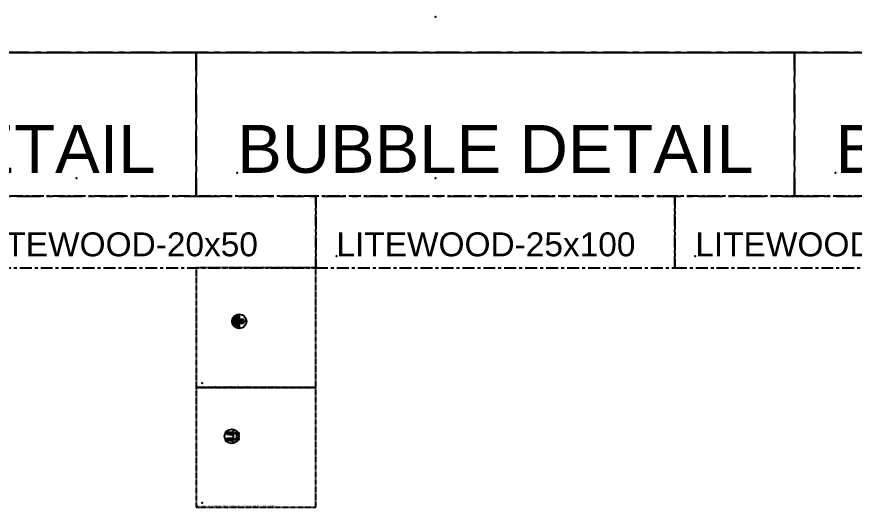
# Model space of a CAD drawing. Header units: millimetres. Extents: x -244126 to 368105, y -173968 to 259060.
# Drawn here: x 177384 to 184384, y -122644 to -118544 of the extents above; entities that cross this region are included whole.
import ezdxf
from ezdxf.enums import TextEntityAlignment as Align
from ezdxf.xclip import XClip

# ---------------------------------------------------------------- set-up
doc = ezdxf.new("R2010")
doc.units = ezdxf.units.MM
doc.header["$MEASUREMENT"] = 0
doc.header["$XCLIPFRAME"] = 0
for name, pattern in [('005_GG_TA_LINE', [13.75, 5, -1.25, 1.25, -1.25, 5]), ('HIDDEN', [9.525, 6.35, -3.175]), ('SLD-Solid', [0]), ('TA_HL_000.30000', [1.95, 1.065, -0.885])]:
    doc.linetypes.add(name, pattern=pattern)
for name, color, linetype in [('000 - H A T C H', 8, 'Continuous'), ('000 - H I D D E N', 7, 'Continuous'), ('000 - SYMBOL CON', 1, 'Continuous'), ('000 - WIPEOUT', 250, 'Continuous'), ('001 - ASCESSORIES', 1, 'Continuous'), ('A02_LITEWOOD', 7, 'Continuous'), ('A04_TUBE SERIES', 7, 'Continuous')]:
    doc.layers.add(name, color=color, linetype=linetype)
doc.styles.add('Cetury Gothic', font='GOTHIC.TTF')
doc.styles.get("Standard").update_dxf_attribs({"font": 'arial.ttf'})
doc.styles.add('TA', font='Cordia New.ttf', dxfattribs={"height": 4.5})

# ---------------------------------------------------------------- blocks, each defined once
blk = doc.blocks.new('*U4695')
at = {"color": 0, "linetype": '005_GG_TA_LINE'}
blk.add_lwpolyline([(0, 0), (150, 0), (150, 30), (0, 30)], close=True, dxfattribs=at)
for p in [(50, 37.5), (8.58, 4.88)]:
    blk.add_point(p, dxfattribs=at)
blk.add_attdef('NAMEBLK', (8.58, 4.88), '', height=10, dxfattribs=at)
blk = doc.blocks.new('*U4696')
at = {"color": 0, "linetype": '005_GG_TA_LINE'}
blk.add_lwpolyline([(0, 0), (125, 0), (125, 30), (0, 30)], close=True, dxfattribs=at)
for p in [(50, 37.5), (8.58, 4.88)]:
    blk.add_point(p, dxfattribs=at)
blk.add_attdef('NAMEBLK', (8.58, 4.88), '', height=10, dxfattribs=at)
blk = doc.blocks.new('*U4905')
at = {"layer": 'A02_LITEWOOD', "color": 0, "style": 'TA', "flags": 1}
for tag, p in [('SELLING_PRICE_VALUE', (200, -52.5)), ('UNIT_VALUE', (230, -52.5)), ('TYPE_OF_COLOR_VALUE', (255, -52.5)), ('SECTION_VALUE', (285, -52.5))]:
    blk.add_attdef(tag, text='', height=1.8, dxfattribs=at).set_placement(p, align=Align.MIDDLE_CENTER)
at = {"color": 0, "ltscale": 300}
blk.add_wipeout([(0, -25), (149.4, -25), (149.4, 25), (0, 25)], dxfattribs=at).dxf.layer = '000 - WIPEOUT'
blk.add_lwpolyline([(0, -25), (149.4, -25), (149.4, 25), (0, 25)], close=True, dxfattribs=at)
for p in [(25, 25), (0, -25)]:
    blk.add_point(p, dxfattribs=at)
at = {"layer": 'A02_LITEWOOD', "color": 0, "style": 'TA', "flags": 1}
for tag, p in [('ITEM_VALUE', (10, -52.5)), ('PRODUCT_NAME_VALUE', (60, -52.5)), ('ITEM_NUMBER_VALUE', (120, -52.5)), ('PRODUCT_CODE_VALUE', (160, -52.5))]:
    blk.add_attdef(tag, text='', height=1.8, dxfattribs=at).set_placement(p, align=Align.MIDDLE_CENTER)
blk = doc.blocks.new('000 - ASSCESSORIES_FAMELINE_AL.FLEX_BRACKET_FOR_20x50mm._SIDE_VIEW')
blk.add_wipeout([(0, -13.8), (25.2, -13.8), (25.2, 13.8), (0, 13.8)]).dxf.layer = '000 - WIPEOUT'
at = {"layer": '001 - ASCESSORIES', "linetype": 'HIDDEN', "ltscale": 0.25}
for p, q in [((4.4, -13.8), (4.4, 13.8)), ((5.4, -13.8), (5.4, 13.8))]:
    blk.add_line(p, q, dxfattribs=at)
blk.add_lwpolyline([(0, -13.8), (2, -13.8), (2, 13.8), (0, 13.8)], close=True, dxfattribs=at)
at = {"layer": '001 - ASCESSORIES', "color": 0}
blk.add_lwpolyline([(0, -13.8), (25.2, -13.8), (25.2, 13.8), (0, 13.8)], close=True, dxfattribs=at)
at = {"layer": 'Defpoints', "color": 250}
for p, q in [((28.1, 0), (-2.9, 0)), ((12.6, -19.5), (12.6, 19.5))]:
    blk.add_line(p, q, dxfattribs=at)
blk = doc.blocks.new('*U4794')
at = {"color": 3}
blk.add_blockref('000 - ASSCESSORIES_FAMELINE_AL.FLEX_BRACKET_FOR_20x50mm._SIDE_VIEW', (0, 0), dxfattribs=at)
at = {"layer": 'A04_TUBE SERIES', "color": 0, "style": 'TA', "flags": 1}
for tag, p in [('ITEM_NUMBER_VALUE', (120, -52.5)), ('PRODUCT_CODE_VALUE', (160, -52.5)), ('SELLING_PRICE_VALUE', (200, -52.5)), ('UNIT_VALUE', (230, -52.5)), ('TYPE_OF_COLOR_VALUE', (255, -52.5)), ('SECTION_VALUE', (285, -52.5))]:
    blk.add_attdef(tag, text='', height=1.8, dxfattribs=at).set_placement(p, align=Align.MIDDLE_CENTER)
for tag, p in [('ITEM_VALUE', (10, -52.5)), ('PRODUCT_NAME_VALUE', (60, -52.5))]:
    blk.add_attdef(tag, text='', height=1.8, dxfattribs=at).set_placement(p, align=Align.MIDDLE_CENTER)
blk = doc.blocks.new('000 - DYNAMIC_VIEW_ASSCESSORIES_AL.EXTR._U-PROFILE_26x30x26mm._VS-26_CUT_VIEW')
at = {"layer": '000 - H A T C H', "linetype": '005_GG_TA_LINE'}
h = blk.add_hatch(color=250, dxfattribs=at)
h.dxf.hatch_style = 1
h.paths.add_polyline_path([(-13.5, -15), (12.5, -15), (12.5, -13.8, 0.284155), (12.3, -13.5), (10.7, -12.7, 0.535185), (10, -13.1), (10, -13.8), (-11.5, -13.8, -0.414214), (-12.3, -13), (-12.3, -6.3, -0.267949), (-12.2, -6, 0.267949), (-12, -5.8), (-12, 5), (-12, 5.8, 0.267949), (-12.2, 6, -0.267949), (-12.3, 6.3), (-12.3, 13, -0.414214), (-11.5, 13.8), (10, 13.8), (10, 13.1, 0.580134), (10.8, 12.7), (12.3, 13.5, 0.284155), (12.5, 13.8), (12.5, 15), (-13.5, 15)])
at = {"layer": '000 - H I D D E N'}
h = blk.add_hatch(dxfattribs=at)
h.set_pattern_fill('ANSI32', color=8, scale=3)
h.paths.add_polyline_path([(-13.5, -15), (12.5, -15), (12.5, -13.8, 0.284155), (12.3, -13.5), (10.7, -12.7, 0.535185), (10, -13.1), (10, -13.8), (-11.5, -13.8, -0.414214), (-12.3, -13), (-12.3, -6.3, -0.267949), (-12.2, -6, 0.267949), (-12, -5.8), (-12, 5), (-12, 5.8, 0.267949), (-12.2, 6, -0.267949), (-12.3, 6.3), (-12.3, 13, -0.414214), (-11.5, 13.8), (10, 13.8), (10, 13.1, 0.535185), (10.7, 12.7), (12.3, 13.5, 0.284155), (12.5, 13.8), (12.5, 15), (-13.5, 15)])
at = {"color": 3}
blk.add_lwpolyline([(-13.5, -15), (12.5, -15), (12.5, -13.8, 0.284155), (12.3, -13.5), (10.7, -12.7, 0.535185), (10, -13.1), (10, -13.8), (-11.5, -13.8, -0.414214), (-12.3, -13), (-12.3, -6.3, -0.267949), (-12.2, -6, 0.267949), (-12, -5.8), (-12, 5), (-12, 5.8, 0.267949), (-12.2, 6, -0.267949), (-12.3, 6.3), (-12.3, 13, -0.414214), (-11.5, 13.8), (10, 13.8), (10, 13.1, 0.580134), (10.8, 12.7), (12.3, 13.5, 0.284155), (12.5, 13.8), (12.5, 15), (-13.5, 15), (-13.5, -15)], format="xyb", close=True, dxfattribs=at)
at = {"layer": '000 - H I D D E N', "color": 8, "linetype": 'HIDDEN'}
for p, q in [((-17.9, 0), (17.9, 0)), ((14.6, 16.2), (-14.6, -16.2)), ((-14.6, 16.2), (14.6, -16.2)), ((0, -17.9), (0, 17.9))]:
    blk.add_line(p, q, dxfattribs=at)
at = {"layer": '001 - ASCESSORIES', "color": 0, "linetype": '005_GG_TA_LINE'}
blk.add_lwpolyline([(-13.5, -15), (12.5, -15), (12.5, -13.8, 0.284155), (12.3, -13.5), (10.7, -12.7, 0.535185), (10, -13.1), (10, -13.8), (-11.5, -13.8, -0.414214), (-12.3, -13), (-12.3, -6.3, -0.267949), (-12.2, -6, 0.267949), (-12, -5.8), (-12, 5), (-12, 5.8, 0.267949), (-12.2, 6, -0.267949), (-12.3, 6.3), (-12.3, 13, -0.414214), (-11.5, 13.8), (10, 13.8), (10, 13.1, 0.535185), (10.7, 12.7), (12.3, 13.5, 0.284155), (12.5, 13.8), (12.5, 15), (-13.5, 15), (-13.5, -15)], format="xyb", close=True, dxfattribs=at)
at = {"layer": '001 - ASCESSORIES', "color": 0}
blk.add_lwpolyline([(-12, 5), (-12, -5.8, -0.267949), (-12.2, -6, 0.267949), (-12.3, -6.3), (-12.3, -13, 0.414214), (-11.5, -13.8), (10, -13.8), (10, -13.1, -0.535185), (10.7, -12.7), (12.3, -13.5, -0.284155), (12.5, -13.8), (12.5, -15), (-13.5, -15), (-13.5, 15), (12.5, 15), (12.5, 13.8, -0.284155), (12.3, 13.5), (10.7, 12.7, -0.535185), (10, 13.1), (10, 13.8), (-11.5, 13.8, 0.414214), (-12.3, 13), (-12.3, 6.3, 0.267949), (-12.2, 6, -0.267949), (-12, 5.8), (-12, 0.3)], format="xyb", dxfattribs=at)
blk = doc.blocks.new('*U4909')
at = {"layer": '001 - ASCESSORIES', "color": 0}
blk.add_blockref('000 - DYNAMIC_VIEW_ASSCESSORIES_AL.EXTR._U-PROFILE_26x30x26mm._VS-26_CUT_VIEW', (0, 0), dxfattribs=at)
blk = doc.blocks.new('000 - DYNAMIC_VIEW_ASSCESSORIES_RIVET_4-4_TOP_VIEW')
at = {"layer": '001 - ASCESSORIES', "color": 0}
for radius in [3, 1.5]:
    blk.add_circle((0, 0), radius, dxfattribs=at)
blk = doc.blocks.new('*U4803')
at = {"layer": '001 - ASCESSORIES', "color": 0}
blk.add_blockref('000 - DYNAMIC_VIEW_ASSCESSORIES_RIVET_4-4_TOP_VIEW', (0, 0), dxfattribs=at)
blk = doc.blocks.new('000 - DYNAMIC_VIEW_ASSCESSORIES_PHILLIPS_HEAD_SELF_DRILLING_SCREW_No.8x25mm._SIDE_VIEW')
at = {"layer": '000 - H A T C H', "linetype": 'ByBlock'}
h = blk.add_hatch(color=250, dxfattribs=at)
h.dxf.hatch_style = 1
edge = h.paths.add_edge_path()
edge.add_arc((3, 1.6), 1.05, 384.13412, 422.45872)
edge.add_arc((2.8, 2.5), 0.657, 308.65964, 358.8819, ccw=False)
edge.add_line((3.2, 2), (2, 2))
edge.add_arc((1, 1.6), 1.05, 384.13412, 422.45872)
edge.add_arc((0.8, 2.5), 0.657, 315.60915, 358.8819, ccw=False)
edge.add_line((1.3, 2.1), (0, 2.5))
edge.add_line((0, 2.5), (0, 4.5))
edge.add_line((0, 4.5), (-0.5, 4.5))
edge.add_arc((7.3, 0), 9.04, 150.13717, 176.01193)
edge.add_line((-1.7, 0.6), (-1, 0.6))
edge.add_line((-1, 0.6), (-1, -0.6))
edge.add_line((-1, -0.6), (-1.7, -0.6))
edge.add_arc((7.3, 0), 9.04, 183.57959, 209.86283)
edge.add_line((-0.5, -4.5), (0, -4.5))
edge.add_line((0, -4.5), (0, -2.5))
edge.add_line((0, -2.5), (1.8, -2))
edge.add_line((1.8, -2), (2.1, -2))
edge.add_arc((1.7, -2.9), 0.966, 382.47759, 424.11526, ccw=False)
edge.add_arc((2, -1.9), 0.847, 314.55603, 352.98551)
edge.add_line((2.9, -2), (4.1, -2))
edge.add_arc((3.7, -2.9), 0.966, 382.47759, 424.11526, ccw=False)
edge.add_arc((4, -1.9), 0.847, 314.55603, 352.98551)
edge.add_line((4.9, -2), (6.1, -2))
edge.add_arc((5.7, -2.9), 0.966, 382.47759, 424.11526, ccw=False)
edge.add_arc((6, -1.9), 0.847, 314.55603, 352.98551)
edge.add_line((6.9, -2), (8.1, -2))
edge.add_arc((7.7, -2.9), 0.966, 382.47759, 424.11526, ccw=False)
edge.add_arc((8, -1.9), 0.847, 314.55603, 352.98551)
edge.add_line((8.9, -2), (10.1, -2))
edge.add_arc((9.7, -2.9), 0.966, 382.47759, 424.11526, ccw=False)
edge.add_arc((10, -1.9), 0.847, 314.55603, 352.98551)
edge.add_line((10.9, -2), (12.1, -2))
edge.add_arc((11.7, -2.9), 0.966, 382.47759, 424.11526, ccw=False)
edge.add_arc((12, -1.9), 0.847, 314.55603, 352.98551)
edge.add_line((12.9, -2), (14.1, -2))
edge.add_arc((13.7, -2.9), 0.966, 382.47759, 424.11526, ccw=False)
edge.add_arc((14, -1.9), 0.847, 314.55603, 352.98551)
edge.add_line((14.9, -2), (16.1, -2))
edge.add_arc((15.7, -2.9), 0.966, 382.47759, 424.11526, ccw=False)
edge.add_arc((16, -1.9), 0.847, 314.55603, 352.98551)
edge.add_line((16.9, -2), (17.6, -2))
edge.add_line((17.6, -2), (18.1, -1.8))
edge.add_arc((17.7, -2.7), 0.966, 382.47759, 424.11526, ccw=False)
edge.add_arc((18, -1.7), 0.847, 314.55603, 352.98551)
edge.add_line((18.8, -1.8), (18.7, -1.6))
edge.add_line((18.7, -1.6), (19.9, -1.1))
edge.add_arc((19.5, -2), 0.966, 382.47759, 424.11526, ccw=False)
edge.add_arc((19.8, -1), 0.847, 314.55603, 352.98551)
edge.add_line((20.7, -1.1), (20.6, -0.9))
edge.add_line((20.6, -0.9), (23, 0))
edge.add_line((23, 0), (20.2, 1.1))
edge.add_line((20.2, 1.1), (20.1, 1.3))
edge.add_arc((19.2, 0.9), 1.05, 384.13412, 422.45872)
edge.add_arc((19, 1.9), 0.657, 308.65964, 358.8819, ccw=False)
edge.add_line((19.4, 1.3), (18, 1.9))
edge.add_line((18, 1.9), (18, 2))
edge.add_arc((17, 1.6), 1.05, 384.13412, 422.45872)
edge.add_arc((16.8, 2.5), 0.657, 308.65964, 358.8819, ccw=False)
edge.add_line((17.2, 2), (16, 2))
edge.add_arc((15, 1.6), 1.05, 384.13412, 422.45872)
edge.add_arc((14.8, 2.5), 0.657, 308.65964, 358.8819, ccw=False)
edge.add_line((15.2, 2), (14, 2))
edge.add_arc((13, 1.6), 1.05, 384.13412, 422.45872)
edge.add_arc((12.8, 2.5), 0.657, 308.65964, 358.8819, ccw=False)
edge.add_line((13.2, 2), (12, 2))
edge.add_arc((11, 1.6), 1.05, 384.13412, 422.45872)
edge.add_arc((10.8, 2.5), 0.657, 308.65964, 358.8819, ccw=False)
edge.add_line((11.2, 2), (10, 2))
edge.add_arc((9, 1.6), 1.05, 384.13412, 422.45872)
edge.add_arc((8.8, 2.5), 0.657, 308.65964, 358.8819, ccw=False)
edge.add_line((9.2, 2), (8, 2))
edge.add_arc((7, 1.6), 1.05, 384.13412, 422.45872)
edge.add_arc((6.8, 2.5), 0.657, 308.65964, 358.8819, ccw=False)
edge.add_line((7.2, 2), (6, 2))
edge.add_arc((5, 1.6), 1.05, 384.13412, 422.45872)
edge.add_arc((4.8, 2.5), 0.657, 308.65964, 358.8819, ccw=False)
edge.add_line((5.2, 2), (4, 2))
at = {"layer": '001 - ASCESSORIES', "color": 0, "linetype": 'ByBlock'}
for p, q in [((-1, 0.6), (-1.7, 0.6)), ((-1, -0.6), (-1, 0.6)), ((0, 4.5), (-0.5, 4.5)), ((-0.5, 4.5), (-0.5, -4.5)), ((0, 4.5), (0, -4.5)), ((1.3, 2.1), (0, 2.5)), ((2.6, -2.5), (1.5, 2.5)), ((3.2, 2), (2, 2)), ((4.6, -2.5), (3.5, 2.5)), ((5.2, 2), (4, 2)), ((6.6, -2.5), (5.5, 2.5)), ((7.2, 2), (6, 2)), ((8.6, -2.5), (7.5, 2.5)), ((9.2, 2), (8, 2)), ((10.6, -2.5), (9.5, 2.5)), ((11.2, 2), (10, 2)), ((12.6, -2.5), (11.5, 2.5)), ((13.2, 2), (12, 2)), ((14.6, -2.5), (13.5, 2.5)), ((15.2, 2), (14, 2)), ((16.6, -2.5), (15.5, 2.5)), ((17.2, 2), (16, 2)), ((18.5, -2.3), (17.5, 2.5)), ((18, 1.9), (19.4, 1.3)), ((20.4, -1.6), (19.6, 1.8)), ((20.2, 1.1), (23, 0)), ((-1.7, -0.6), (-1, -0.6)), ((0, 0), (-0.5, 0)), ((0, -4.5), (-0.5, -4.5)), ((0, -2.5), (1.8, -2)), ((2.1, -2), (1.8, -2)), ((4.1, -2), (2.9, -2)), ((6.1, -2), (4.9, -2)), ((8.1, -2), (6.9, -2)), ((10.1, -2), (8.9, -2)), ((12.1, -2), (10.9, -2)), ((14.1, -2), (12.9, -2)), ((16.1, -2), (14.9, -2)), ((17.6, -2), (16.9, -2)), ((17.6, -2), (18.1, -1.8)), ((18.7, -1.6), (19.9, -1.1)), ((20.6, -0.9), (23, 0))]:
    blk.add_line(p, q, dxfattribs=at)
at = {"layer": '001 - ASCESSORIES', "color": 250, "linetype": 'ByBlock'}
blk.add_line((54.2, 0), (-3.8, 0), dxfattribs=at)
at = {"layer": '001 - ASCESSORIES', "color": 0, "linetype": 'ByBlock'}
for points in [[(2.1, -2), (1.2, 2, 0.222712), (1.5, 2.5, -0.168799), (2, 2), (2.9, -2, -0.16927), (2.6, -2.5, 0.183704)], [(4.1, -2), (3.2, 2, 0.222712), (3.5, 2.5, -0.168799), (4, 2), (4.9, -2, -0.16927), (4.6, -2.5, 0.183704)], [(6.1, -2), (5.2, 2, 0.222712), (5.5, 2.5, -0.168799), (6, 2), (6.9, -2, -0.16927), (6.6, -2.5, 0.183704)], [(8.1, -2), (7.2, 2, 0.222712), (7.5, 2.5, -0.168799), (8, 2), (8.9, -2, -0.16927), (8.6, -2.5, 0.183704)], [(10.1, -2), (9.2, 2, 0.222712), (9.5, 2.5, -0.168799), (10, 2), (10.9, -2, -0.16927), (10.6, -2.5, 0.183704)], [(12.1, -2), (11.2, 2, 0.222712), (11.5, 2.5, -0.168799), (12, 2), (12.9, -2, -0.16927), (12.6, -2.5, 0.183704)], [(14.1, -2), (13.2, 2, 0.222712), (13.5, 2.5, -0.168799), (14, 2), (14.9, -2, -0.16927), (14.6, -2.5, 0.183704)], [(16.1, -2), (15.2, 2, 0.222712), (15.5, 2.5, -0.168799), (16, 2), (16.9, -2, -0.16927), (16.6, -2.5, 0.183704)], [(18.1, -1.8), (17.2, 2, 0.222712), (17.5, 2.5, -0.168799), (18, 2), (18.8, -1.8, -0.16927), (18.5, -2.3, 0.183704)], [(19.9, -1.1), (19.4, 1.3, 0.222712), (19.6, 1.8, -0.168799), (20.1, 1.3), (20.7, -1.1, -0.16927), (20.4, -1.6, 0.183704)]]:
    blk.add_lwpolyline(points, format="xyb", close=True, dxfattribs=at)
for start, end in [(150.13717, 176.01193), (183.57959, 209.86283)]:
    blk.add_arc((7.3, 0), 9.04, start, end, dxfattribs=at)
at = {"layer": '001 - ASCESSORIES', "color": 0, "linetype": 'ByBlock', "insert": (13, -0.4), "char_height": 1, "width": 59.684, "attachment_point": 2, "rotation": 90, "style": 'Cetury Gothic'}
blk.add_mtext('\\A1;{\\H1.68x;\\C150;1\\H0.59542x; }', dxfattribs=at)
blk = doc.blocks.new('*U4799')
at = {"layer": '001 - ASCESSORIES', "color": 0, "linetype": 'ByBlock'}
blk.add_blockref('000 - DYNAMIC_VIEW_ASSCESSORIES_PHILLIPS_HEAD_SELF_DRILLING_SCREW_No.8x25mm._SIDE_VIEW', (0, 0), dxfattribs=at)
blk = doc.blocks.new('000 - FAMELINE_BUBBLE_TYP.DETAIL_AL.LITEWOOD_12x50mm.+FLEX_BK_CUT_VIEW_TYPE_1')
at = {"layer": 'A02_LITEWOOD', "color": 2, "ltscale": 300}
ref = blk.add_blockref('*U4905', (-18.2, -75.3), dxfattribs=dict(at, rotation=90))
XClip(ref).set_block_clipping_path([(135.0156658217, -14.9589089058), (132.4077430773, -2.6895970394), (127.3058763267, 8.7693832981), (119.9330416283, 18.9172196797), (110.6114672372, 27.3104029606), (99.7485506842, 33.5821107567), (87.8190535487, 37.4582393422), (75.3443520996, 38.7693832981), (62.8696506506, 37.4582393422), (50.9401535151, 33.5821107567), (40.0772369621, 27.3104029606), (30.755662571, 18.9172196797), (23.3828278726, 8.7693832981), (18.2809611219, -2.6895970394), (15.6730383775, -14.9589089058), (15.6730383775, -27.5023244979), (18.2809611219, -39.7716363644), (23.3828278726, -51.2306167019), (30.755662571, -61.3784530834), (40.0772369621, -69.7716363644), (50.9401535151, -76.0433441604), (62.8696506506, -79.9194727459), (75.3443520996, -81.2306167019), (87.8190535487, -79.9194727459), (99.7485506842, -76.0433441604), (110.6114672372, -69.7716363644), (119.9330416283, -61.3784530834), (127.3058763267, -51.2306167019), (132.4077430773, -39.7716363644), (135.0156658217, -27.5023244979)])
at = {"layer": '000 - H A T C H', "ltscale": 300}
h = blk.add_hatch(dxfattribs=at)
h.set_pattern_fill('DOTS', color=8, scale=25)
h.set_pattern_definition([(0, (-163169.3288, -254016.691), (0.78125, 1.5625), [0, -1.5625])])
h.paths.add_polyline_path([(-43.2, -38.2, 0.240086), (6.8, -59.9), (6.8, 59.9, 0.240086), (-43.2, 38.2)])
at = {"layer": '000 - SYMBOL CON', "color": 2, "linetype": 'ByBlock'}
blk.add_circle((3.1, 0), 60, dxfattribs=at)
at = {"layer": '001 - ASCESSORIES', "ltscale": 300, "rotation": 180}
blk.add_blockref('*U4794', (12.6, 0), dxfattribs=at)
at = {"color": 0}
blk.add_point((9, -4.2), dxfattribs=at)
at = {"layer": 'A04_TUBE SERIES', "color": 3, "ltscale": 300}
blk.add_blockref('*U4803', (0, 0), dxfattribs=at)
at = {"layer": 'A04_TUBE SERIES', "color": 8, "linetype": 'TA_HL_000.30000', "ltscale": 300}
blk.add_blockref('*U4799', (10.6, 0), dxfattribs=at)
at = {"layer": 'A04_TUBE SERIES', "color": 4, "ltscale": 300}
blk.add_blockref('*U4909', (26.1, 0), dxfattribs=at)
blk = doc.blocks.new('*U1760')
at = {"color": 0, "linetype": '005_GG_TA_LINE'}
blk.add_lwpolyline([(0, 0), (1000, 0), (1000, 1000), (0, 1000)], close=True, dxfattribs=at)
for p in [(8.6, 4.9), (50, 37.5)]:
    blk.add_point(p, dxfattribs=at)
blk.add_attdef('NAMEBLK', (8.6, 4.9), '', height=10, dxfattribs=at)
blk = doc.blocks.new('*U4910')
at = {"color": 3}
blk.add_wipeout([(0, 13.5), (150, 13.5), (150, -13.5), (0, -13.5)], dxfattribs=at).dxf.layer = '000 - WIPEOUT'
at = {"layer": '001 - ASCESSORIES', "color": 0}
for points in [[(0, 13.5), (150, 13.5), (150, -12.5), (0, -12.5)], [(0, -13.5), (150, -13.5), (150, -12.5), (0, -12.5)]]:
    blk.add_lwpolyline(points, close=True, dxfattribs=at)
blk = doc.blocks.new('*U4939')
at = {"layer": '000 - H A T C H'}
h = blk.add_hatch(dxfattribs=at)
h.set_pattern_fill('ANSI32', color=8, scale=5)
edge = h.paths.add_edge_path()
edge.add_line((0, -4.4), (0.2, -4.6))
edge.add_line((0.2, -4.6), (0, -4.8))
edge.add_line((0, -4.8), (0.2, -5))
edge.add_line((0.2, -5), (0, -5.2))
edge.add_line((0, -5.2), (0.2, -5.4))
edge.add_line((0.2, -5.4), (0, -5.6))
edge.add_line((0, -5.6), (0.2, -5.8))
edge.add_line((0.2, -5.8), (0, -6))
edge.add_line((0, -6), (0.2, -6.2))
edge.add_line((0.2, -6.2), (0, -6.4))
edge.add_line((0, -6.4), (0.2, -6.6))
edge.add_line((0.2, -6.6), (0, -6.8))
edge.add_line((0, -6.8), (0.2, -7))
edge.add_line((0.2, -7), (0, -7.2))
edge.add_line((0, -7.2), (0.2, -7.4))
edge.add_line((0.2, -7.4), (0, -7.6))
edge.add_line((0, -7.6), (0.2, -7.8))
edge.add_line((0.2, -7.8), (0, -8))
edge.add_line((0, -8), (0.2, -8.2))
edge.add_line((0.2, -8.2), (0, -8.4))
edge.add_line((0, -8.4), (0.2, -8.6))
edge.add_line((0.2, -8.6), (0, -8.8))
edge.add_line((0, -8.8), (0.2, -9))
edge.add_line((0.2, -9), (0, -9.2))
edge.add_line((0, -9.2), (0.2, -9.4))
edge.add_line((0.2, -9.4), (0, -9.6))
edge.add_line((0, -9.6), (0.2, -9.8))
edge.add_line((0.2, -9.8), (0.2, -11.5))
edge.add_arc((0.5, -11.5), 0.3, 180.00001, 271.60941)
edge.add_line((0.5, -11.8), (24.9, -11))
edge.add_arc((24.9, -10.7), 0.3, 271.60986, 360)
edge.add_line((25.2, -10.7), (25.2, -10.3))
edge.add_arc((24.9, -10.3), 0.3, 360, 449.90391)
edge.add_line((24.9, -10), (20.9, -10))
edge.add_arc((20.9, -9.7), 0.3, 246.56004, 270, ccw=False)
edge.add_line((20.8, -10), (16.8, -8.4))
edge.add_arc((16.7, -8.7), 0.3, 66.64129, 179.8948)
edge.add_line((16.4, -8.7), (16.4, -9.7))
edge.add_arc((16.1, -9.7), 0.3, 270, 359.99997, ccw=False)
edge.add_line((16.1, -10), (5.7, -10))
edge.add_arc((5.7, -9.7), 0.3, 179.94514, 270, ccw=False)
edge.add_line((5.4, -9.7), (5.4, -9.2))
edge.add_arc((5.1, -9.2), 0.3, 0.00002, 89.90324)
edge.add_line((5.1, -8.9), (4.7, -8.9))
edge.add_arc((4.7, -9.2), 0.3, 90, 180)
edge.add_line((4.4, -9.2), (4.4, -9.7))
edge.add_arc((4.1, -9.7), 0.3, 270, 359.97599, ccw=False)
edge.add_line((4.1, -10), (2.3, -10))
edge.add_arc((2.3, -9.7), 0.3, 180, 270, ccw=False)
edge.add_line((2, -9.7), (2, -0.3))
edge.add_line((2, -0.3), (1.7, 0))
edge.add_line((1.7, 0), (2, 0.3))
edge.add_line((2, 0.3), (2, 9.7))
edge.add_arc((2.3, 9.7), 0.3, 89.88006, 180, ccw=False)
edge.add_line((2.3, 10), (4.1, 10))
edge.add_arc((4.1, 9.7), 0.3, -0.024, 89.88006, ccw=False)
edge.add_line((4.4, 9.7), (4.4, 9.2))
edge.add_arc((4.7, 9.2), 0.3, 180, 270)
edge.add_line((4.7, 8.9), (5.1, 8.9))
edge.add_arc((5.1, 9.2), 0.3, 270, 359.99998)
edge.add_line((5.4, 9.2), (5.4, 9.7))
edge.add_arc((5.7, 9.7), 0.3, 89.88006, 179.94513, ccw=False)
edge.add_line((5.7, 10), (12.2, 10))
edge.add_line((12.2, 10), (12.4, 9.8))
edge.add_line((12.4, 9.8), (12.6, 10))
edge.add_line((12.6, 10), (12.8, 9.8))
edge.add_line((12.8, 9.8), (13, 10))
edge.add_line((13, 10), (13.2, 9.8))
edge.add_line((13.2, 9.8), (13.4, 10))
edge.add_line((13.4, 10), (13.6, 9.8))
edge.add_line((13.6, 9.8), (13.8, 10))
edge.add_line((13.8, 10), (14, 9.8))
edge.add_line((14, 9.8), (14.2, 10))
edge.add_line((14.2, 10), (14.4, 9.8))
edge.add_line((14.4, 9.8), (14.6, 10))
edge.add_line((14.6, 10), (14.8, 9.8))
edge.add_line((14.8, 9.8), (15, 10))
edge.add_line((15, 10), (15.2, 9.8))
edge.add_line((15.2, 9.8), (15.4, 10))
edge.add_line((15.4, 10), (15.6, 9.8))
edge.add_line((15.6, 9.8), (15.8, 10))
edge.add_line((15.8, 10), (16, 9.8))
edge.add_line((16, 9.8), (16.2, 10))
edge.add_line((16.2, 10), (16.4, 9.8))
edge.add_line((16.4, 9.8), (16.6, 10))
edge.add_line((16.6, 10), (16.8, 9.8))
edge.add_line((16.8, 9.8), (17, 10))
edge.add_line((17, 10), (17.2, 9.8))
edge.add_line((17.2, 9.8), (17.4, 10))
edge.add_line((17.4, 10), (17.6, 9.8))
edge.add_line((17.6, 9.8), (17.8, 10))
edge.add_line((17.8, 10), (18, 9.8))
edge.add_line((18, 9.8), (18.2, 10))
edge.add_line((18.2, 10), (18.4, 9.8))
edge.add_line((18.4, 9.8), (18.6, 10))
edge.add_line((18.6, 10), (18.8, 9.8))
edge.add_line((18.8, 9.8), (19, 10))
edge.add_line((19, 10), (19.2, 9.8))
edge.add_line((19.2, 9.8), (19.4, 10))
edge.add_line((19.4, 10), (19.6, 9.8))
edge.add_line((19.6, 9.8), (19.8, 10))
edge.add_line((19.8, 10), (20, 9.8))
edge.add_line((20, 9.8), (20.2, 10))
edge.add_line((20.2, 10), (20.4, 9.8))
edge.add_line((20.4, 9.8), (20.6, 10))
edge.add_line((20.6, 10), (20.8, 9.8))
edge.add_line((20.8, 9.8), (21, 10))
edge.add_line((21, 10), (21.2, 9.8))
edge.add_line((21.2, 9.8), (21.4, 10))
edge.add_line((21.4, 10), (21.6, 9.8))
edge.add_line((21.6, 9.8), (21.8, 10))
edge.add_line((21.8, 10), (22, 9.8))
edge.add_line((22, 9.8), (22.2, 10))
edge.add_line((22.2, 10), (22.4, 9.8))
edge.add_line((22.4, 9.8), (22.6, 10))
edge.add_line((22.6, 10), (22.8, 9.8))
edge.add_line((22.8, 9.8), (23, 10))
edge.add_line((23, 10), (23.2, 9.8))
edge.add_line((23.2, 9.8), (23.4, 10))
edge.add_line((23.4, 10), (23.6, 9.8))
edge.add_line((23.6, 9.8), (23.8, 10))
edge.add_line((23.8, 10), (24, 9.8))
edge.add_line((24, 9.8), (24.2, 10))
edge.add_line((24.2, 10), (24.9, 10))
edge.add_arc((24.9, 10.3), 0.3, 270.00005, 360)
edge.add_line((25.2, 10.3), (25.2, 10.7))
edge.add_arc((24.9, 10.7), 0.3, 360, 448.29382)
edge.add_line((24.9, 11), (0.5, 11.8))
edge.add_arc((0.5, 11.5), 0.3, 88.18158, 179.99999)
edge.add_line((0.2, 11.5), (0.2, 9.8))
edge.add_line((0.2, 9.8), (0, 9.6))
edge.add_line((0, 9.6), (0.2, 9.4))
edge.add_line((0.2, 9.4), (0, 9.2))
edge.add_line((0, 9.2), (0.2, 9))
edge.add_line((0.2, 9), (0, 8.8))
edge.add_line((0, 8.8), (0.2, 8.6))
edge.add_line((0.2, 8.6), (0, 8.4))
edge.add_line((0, 8.4), (0.2, 8.2))
edge.add_line((0.2, 8.2), (0, 8))
edge.add_line((0, 8), (0.2, 7.8))
edge.add_line((0.2, 7.8), (0, 7.6))
edge.add_line((0, 7.6), (0.2, 7.4))
edge.add_line((0.2, 7.4), (0, 7.2))
edge.add_line((0, 7.2), (0.2, 7))
edge.add_line((0.2, 7), (0, 6.8))
edge.add_line((0, 6.8), (0.2, 6.6))
edge.add_line((0.2, 6.6), (0, 6.4))
edge.add_line((0, 6.4), (0.2, 6.2))
edge.add_line((0.2, 6.2), (0, 6))
edge.add_line((0, 6), (0.2, 5.8))
edge.add_line((0.2, 5.8), (0, 5.6))
edge.add_line((0, 5.6), (0.2, 5.4))
edge.add_line((0.2, 5.4), (0, 5.2))
edge.add_line((0, 5.2), (0.2, 5))
edge.add_line((0.2, 5), (0, 4.8))
edge.add_line((0, 4.8), (0.2, 4.6))
edge.add_line((0.2, 4.6), (0, 4.4))
edge.add_line((0, 4.4), (0.2, 4.2))
edge.add_line((0.2, 4.2), (0, 4))
edge.add_line((0, 4), (0.2, 3.8))
edge.add_line((0.2, 3.8), (0, 3.6))
edge.add_line((0, 3.6), (0.2, 3.4))
edge.add_line((0.2, 3.4), (0, 3.2))
edge.add_line((0, 3.2), (0.2, 3))
edge.add_line((0.2, 3), (0, 2.8))
edge.add_line((0, 2.8), (0.2, 2.6))
edge.add_line((0.2, 2.6), (0, 2.4))
edge.add_line((0, 2.4), (0.2, 2.2))
edge.add_line((0.2, 2.2), (0, 2))
edge.add_line((0, 2), (0.2, 1.8))
edge.add_line((0.2, 1.8), (0, 1.6))
edge.add_line((0, 1.6), (0.2, 1.4))
edge.add_line((0.2, 1.4), (0, 1.2))
edge.add_line((0, 1.2), (0.2, 1))
edge.add_line((0.2, 1), (0, 0.8))
edge.add_line((0, 0.8), (0.2, 0.6))
edge.add_line((0.2, 0.6), (0, 0.4))
edge.add_line((0, 0.4), (0.2, 0.2))
edge.add_line((0.2, 0.2), (0, 0))
edge.add_line((0, 0), (0.2, -0.2))
edge.add_line((0.2, -0.2), (0, -0.4))
edge.add_line((0, -0.4), (0.2, -0.6))
edge.add_line((0.2, -0.6), (0, -0.8))
edge.add_line((0, -0.8), (0.2, -1))
edge.add_line((0.2, -1), (0, -1.2))
edge.add_line((0, -1.2), (0.2, -1.4))
edge.add_line((0.2, -1.4), (0, -1.6))
edge.add_line((0, -1.6), (0.2, -1.8))
edge.add_line((0.2, -1.8), (0, -2))
edge.add_line((0, -2), (0.2, -2.2))
edge.add_line((0.2, -2.2), (0, -2.4))
edge.add_line((0, -2.4), (0.2, -2.6))
edge.add_line((0.2, -2.6), (0, -2.8))
edge.add_line((0, -2.8), (0.2, -3))
edge.add_line((0.2, -3), (0, -3.2))
edge.add_line((0, -3.2), (0.2, -3.4))
edge.add_line((0.2, -3.4), (0, -3.6))
edge.add_line((0, -3.6), (0.2, -3.8))
edge.add_line((0.2, -3.8), (0, -4))
edge.add_line((0, -4), (0.2, -4.2))
edge.add_line((0.2, -4.2), (0, -4.4))
at = {"color": 3}
blk.add_point((5.2, 0), dxfattribs=at)
at = {"layer": 'Defpoints', "color": 250}
for p, q in [((15, 8.6), (15, 15.1)), ((15, -8.6), (15, -15.1))]:
    blk.add_line(p, q, dxfattribs=at)
blk = doc.blocks.new('*U4792')
at = {"color": 3}
blk.add_blockref('*U4939', (0, 0), dxfattribs=at)
at = {"layer": 'A04_TUBE SERIES', "color": 0, "style": 'TA', "flags": 1}
for tag, p in [('ITEM_VALUE', (10, -52.5)), ('PRODUCT_NAME_VALUE', (60, -52.5)), ('ITEM_NUMBER_VALUE', (120, -52.5)), ('PRODUCT_CODE_VALUE', (160, -52.5)), ('SELLING_PRICE_VALUE', (200, -52.5)), ('UNIT_VALUE', (230, -52.5)), ('TYPE_OF_COLOR_VALUE', (255, -52.5)), ('SECTION_VALUE', (285, -52.5))]:
    blk.add_attdef(tag, text='', height=1.8, dxfattribs=at).set_placement(p, align=Align.MIDDLE_CENTER)
blk = doc.blocks.new('*U3119')
at = {"color": 250}
blk.add_wipeout([(-25, -10), (25, -10), (25, 10), (-25, 10)], dxfattribs=at).dxf.layer = '000 - WIPEOUT'
blk.add_point((0, 0))
at = {"layer": 'A02_LITEWOOD', "color": 0, "linetype": 'SLD-Solid', "lineweight": 15}
blk.add_lwpolyline([(-23.4, -1.8), (-22.7, -1.8), (-22.7, 1.3, 0.414214), (-23.6, 2.2), (-24.1, 2.2, 0.414214), (-25, 1.3), (-25, -8.9, 0.414214), (-23.9, -10), (-16.2, -10, 0.414214), (-15, -8.9), (-15, -8, -0.616061), (-13.5, -7.3), (-9.4, -9.8, 0.164473), (-8.9, -10), (23.8, -10, 0.414214), (25, -8.9), (25, 8.8, 0.414214), (23.8, 10), (-23.9, 10, 0.414214), (-25, 8.8), (-25, 3.2, 0.414214), (-24.1, 2.3), (-23.5, 2.3, -0.414214), (-22.6, 1.4), (-22.6, -1.8, -0.414214), (-23, -2.2), (-23, -2.2, -0.414214), (-23.5, -1.8), (-23.5, 1.4), (-24.2, 1.4), (-24.2, -1.8, 1.000966), (-21.9, -1.8), (-21.9, 1.4, 0.414214), (-23.5, 3), (-24.1, 3, -0.414214), (-24.3, 3.2), (-24.3, 8.8, -0.414214), (-23.9, 9.3), (23.8, 9.3, -0.414214), (24.3, 8.8), (24.3, -8.9, -0.414214), (23.8, -9.3), (-8.9, -9.3, -0.164473), (-9, -9.3), (-13.1, -6.7, 0.617259), (-15.7, -8), (-15.7, -8.9, -0.414214), (-16.2, -9.3), (-23.9, -9.3, -0.414214), (-24.3, -8.9), (-24.3, 1.3, -0.414214), (-24.1, 1.5), (-23.6, 1.5, -0.414214), (-23.4, 1.3)], format="xyb", close=True, dxfattribs=at)
blk = doc.blocks.new('000 - FAMELINE_AL.LITEWOOD_20x50mm._CUT_VIEW')
at = {"layer": 'A02_LITEWOOD', "color": 0}
blk.add_blockref('*U3119', (0, 0), dxfattribs=at)
at = {"layer": '000 - H A T C H'}
h = blk.add_hatch(dxfattribs=at)
h.set_pattern_fill('ANSI32', color=8, scale=5)
edge = h.paths.add_edge_path()
edge.add_line((-23.4, -1.8), (-22.7, -1.8))
edge.add_line((-22.7, -1.8), (-22.7, 1.3))
edge.add_arc((-23.6, 1.3), 0.9, 360, 450)
edge.add_line((-23.6, 2.2), (-24.1, 2.2))
edge.add_arc((-24.1, 1.3), 0.9, 90, 180)
edge.add_line((-25, 1.3), (-25, -8.9))
edge.add_arc((-23.8, -8.8), 1.15, 180, 270)
edge.add_line((-23.9, -10), (-16.2, -10))
edge.add_arc((-16.2, -8.9), 1.15, 270, 360)
edge.add_line((-15, -8.9), (-15, -8))
edge.add_arc((-14.1, -8), 0.938, 53.0492, 179.59161, ccw=False)
edge.add_line((-13.5, -7.3), (-9.4, -9.8))
edge.add_arc((-8.9, -9.1), 0.9, 232.63998, 270)
edge.add_line((-8.9, -10), (23.8, -10))
edge.add_arc((23.8, -8.8), 1.15, 270, 360)
edge.add_line((25, -8.9), (25, 8.8))
edge.add_arc((23.9, 8.8), 1.15, 360, 450)
edge.add_line((23.9, 10), (-23.8, 10))
edge.add_arc((-23.8, 8.8), 1.15, 90, 180)
edge.add_line((-25, 8.9), (-25, 3.2))
edge.add_arc((-24.1, 3.2), 0.9, 180, 270)
edge.add_line((-24.1, 2.3), (-23.5, 2.3))
edge.add_arc((-23.5, 1.4), 0.9, 0, 90, ccw=False)
edge.add_line((-22.6, 1.4), (-22.6, -1.8))
edge.add_arc((-23, -1.8), 0.45, 270, 360, ccw=False)
edge.add_line((-23, -2.2), (-23, -2.2))
edge.add_arc((-23, -1.8), 0.45, 180, 270, ccw=False)
edge.add_line((-23.5, -1.8), (-23.5, 1.4))
edge.add_line((-23.5, 1.4), (-24.2, 1.4))
edge.add_line((-24.2, 1.4), (-24.2, -1.8))
edge.add_arc((-23, -1.8), 1.17, 179.88941, 360)
edge.add_line((-21.9, -1.8), (-21.9, 1.4))
edge.add_arc((-23.5, 1.4), 1.6, 360, 450)
edge.add_line((-23.5, 3), (-24.1, 3))
edge.add_arc((-24.1, 3.2), 0.2, 180, 270, ccw=False)
edge.add_line((-24.3, 3.2), (-24.3, 8.9))
edge.add_arc((-23.8, 8.9), 0.45, 90, 180, ccw=False)
edge.add_line((-23.8, 9.3), (23.9, 9.3))
edge.add_arc((23.9, 8.9), 0.45, 0, 90, ccw=False)
edge.add_line((24.3, 8.9), (24.3, -8.9))
edge.add_arc((23.8, -8.9), 0.45, 270, 360, ccw=False)
edge.add_line((23.8, -9.3), (-8.9, -9.3))
edge.add_arc((-8.9, -9.1), 0.2, 232.63998, 270, ccw=False)
edge.add_line((-9, -9.3), (-13.1, -6.7))
edge.add_arc((-14.1, -8), 1.64, 52.94963, 179.69097)
edge.add_line((-15.7, -8), (-15.7, -8.9))
edge.add_arc((-16.1, -8.8), 0.45, 270, 360, ccw=False)
edge.add_line((-16.2, -9.3), (-23.9, -9.3))
edge.add_arc((-23.9, -8.8), 0.45, 180, 270, ccw=False)
edge.add_line((-24.3, -8.9), (-24.3, 1.3))
edge.add_arc((-24.1, 1.3), 0.2, 90, 180, ccw=False)
edge.add_line((-24.1, 1.5), (-23.6, 1.5))
edge.add_arc((-23.6, 1.3), 0.2, 0, 90, ccw=False)
edge.add_line((-23.4, 1.3), (-23.4, -1.8))
h.paths.add_polyline_path([(-25, -10), (25, -10), (25, 10), (-25, 10)], flags=0)
at = {"layer": '000 - SYMBOL CON', "color": 8, "linetype": 'ByBlock'}
for p, q in [((-25, -10), (25, 10)), ((25, -10), (-25, 10))]:
    blk.add_line(p, q, dxfattribs=at)
blk = doc.blocks.new('*U4906')
at = {"layer": 'A02_LITEWOOD', "color": 0}
blk.add_blockref('000 - FAMELINE_AL.LITEWOOD_20x50mm._CUT_VIEW', (0, 0), dxfattribs=at)
at = {"layer": 'A02_LITEWOOD', "color": 0, "style": 'TA', "flags": 1}
for tag, p in [('ITEM_VALUE', (10, -52.5)), ('PRODUCT_NAME_VALUE', (60, -52.5)), ('ITEM_NUMBER_VALUE', (120, -52.5)), ('PRODUCT_CODE_VALUE', (160, -52.5)), ('SELLING_PRICE_VALUE', (200, -52.5)), ('UNIT_VALUE', (230, -52.5)), ('TYPE_OF_COLOR_VALUE', (255, -52.5)), ('SECTION_VALUE', (285, -52.5))]:
    blk.add_attdef(tag, text='', height=1.8, dxfattribs=at).set_placement(p, align=Align.MIDDLE_CENTER)
blk = doc.blocks.new('*U4891')
at = {"layer": '000 - H A T C H'}
h = blk.add_hatch(dxfattribs=at)
h.set_pattern_fill('DOTS', color=8, scale=5, angle=90)
edge = h.paths.add_edge_path()
edge.add_arc((2.8, 0), 1.25, -53.1301, 53.1301, ccw=False)
edge.add_arc((2.8, -0.7), 0.812, 202.61986, 337.38014, ccw=False)
edge.add_line((2.1, -1), (0, -1))
edge.add_line((0, -1), (0, -3))
edge.add_line((0, -3), (-1, -1.5))
edge.add_line((-1, -1.5), (-1, 1.5))
edge.add_line((-1, 1.5), (0, 3))
edge.add_line((0, 3), (0, 1))
edge.add_line((0, 1), (2.1, 1))
edge.add_arc((2.8, 0.7), 0.812, 22.61986, 157.38014, ccw=False)
at = {"layer": '001 - ASCESSORIES', "color": 0}
for p, q in [((2.1, 1), (0, 1)), ((2.1, -1), (0, -1))]:
    blk.add_line(p, q, dxfattribs=at)
for points in [[(-1, -1.5), (-1, 1.5), (0, 3), (0, -3)], [(0, 3), (0, 1), (2.1, 1), (2.1, -1), (0, -1), (0, -3), (-1, -1.5), (-1, 1.5)]]:
    blk.add_lwpolyline(points, close=True, dxfattribs=at)
blk.add_lwpolyline([(3.6, 1, -0.5), (3.6, -1, -0.666667), (2.1, -1), (0, -1), (0, -3), (-1, -1.5), (-1, 1.5), (0, 3), (0, 1), (2.1, 1, -0.666667)], format="xyb", close=True, dxfattribs=at)
blk.add_lwpolyline([(3.6, -1), (3.6, 1, -0.5), (3.6, -1, -0.666667), (2.1, -1), (2.1, 1, -0.666667), (3.6, 1)], format="xyb", dxfattribs=at)
blk = doc.blocks.new('A$C72c86bc8')
at = {"layer": 'A04_TUBE SERIES', "color": 2, "ltscale": 300}
ref = blk.add_blockref('*U4910', (28.5, -75), dxfattribs=dict(at, rotation=90))
XClip(ref).set_block_clipping_path([(134.6713137221, 34.7646229523), (132.0633909777, 47.0339348188), (126.9615242271, 58.4929151563), (119.5886895286, 68.6407515378), (110.2671151375, 77.0339348188), (99.4041985845, 83.3056426148), (87.4747014491, 87.1817712003), (75, 88.4929151563), (62.5252985509, 87.1817712003), (50.5958014155, 83.3056426148), (39.7328848625, 77.0339348188), (30.4113104714, 68.6407515378), (23.0384757729, 58.4929151563), (17.9366090223, 47.0339348188), (15.3286862779, 34.7646229523), (15.3286862779, 22.2212073602), (17.9366090223, 9.9518954938), (23.0384757729, -1.5070848437), (30.4113104714, -11.6549212253), (39.7328848625, -20.0481045062), (50.5958014155, -26.3198123023), (62.5252985509, -30.1959408878), (75, -31.5070848437), (87.4747014491, -30.1959408878), (99.4041985845, -26.3198123023), (110.2671151375, -20.0481045062), (119.5886895286, -11.6549212253), (126.9615242271, -1.5070848437), (132.0633909777, 9.9518954938), (134.6713137221, 22.2212073602)])
at = {"layer": '000 - SYMBOL CON', "color": 2, "linetype": 'ByBlock'}
blk.add_circle((0, 0), 60, dxfattribs=at)
at = {"layer": '001 - ASCESSORIES', "color": 2, "ltscale": 300, "rotation": 180}
for p in [(15, 25), (15, -25)]:
    blk.add_blockref('*U4792', p, dxfattribs=at)
at = {"layer": 'A04_TUBE SERIES', "color": 8, "linetype": 'TA_HL_000.30000', "ltscale": 300}
for p in [(13, 25), (13, -25)]:
    blk.add_blockref('*U4799', p, dxfattribs=at)
at = {"layer": 'A02_LITEWOOD', "color": 4, "ltscale": 300, "rotation": 180}
blk.add_blockref('*U4906', (-15.4, -25), dxfattribs=at)
blk.add_blockref('*U4906', (-15.4, 25), dxfattribs=at)
at = {"layer": 'A04_TUBE SERIES', "color": 1, "ltscale": 300, "rotation": 90}
blk.add_blockref('*U4891', (2.3, -36.4), dxfattribs=at)
blk.add_blockref('*U4891', (2.3, 13.6), dxfattribs=at)

msp = doc.modelspace()

# ---------------------------------------------------------------- linework, layer by layer
at = {"color": 8}
msp.add_ray((122184.76531, -118843.80009), (1, 0), dxfattribs=at)

# ---------------------------------------------------------------- block references
at = {"layer": '001 - ASCESSORIES', "linetype": '005_GG_TA_LINE'}
for name, p, xscale, yscale, zscale, values in [('*U4696', (173884.1015, -120043.80009), 40, 40, 40, {'NAMEBLK': 'BUBBLE DETAIL'}), ('*U4696', (178884.1015, -120043.80009), 40, 40, 40, {'NAMEBLK': 'BUBBLE DETAIL'}), ('*U4696', (183884.1015, -120043.80009), 40, 40, 40, {'NAMEBLK': 'BUBBLE DETAIL'}), ('*U4695', (176884.1015, -120643.80009), 20, 20, 20, {'NAMEBLK': 'LITEWOOD-20x50'}), ('*U4695', (179884.1015, -120643.80009), 20, 20, 20, {'NAMEBLK': 'LITEWOOD-25x100'}), ('*U4695', (182884.1015, -120643.80009), 20, 20, 20, {'NAMEBLK': 'LITEWOOD-50x150'})]:
    msp.add_blockref(name, p, dxfattribs=dict(at, xscale=xscale, yscale=yscale, zscale=zscale)).add_auto_attribs(values)
at = {"layer": 'A04_TUBE SERIES', "color": 0}
msp.add_blockref('000 - FAMELINE_BUBBLE_TYP.DETAIL_AL.LITEWOOD_12x50mm.+FLEX_BK_CUT_VIEW_TYPE_1', (179240.37517, -121090.09506), dxfattribs=at)
at = {"layer": 'A04_TUBE SERIES', "color": 0, "ltscale": 300}
msp.add_blockref('A$C72c86bc8', (179180.44026, -122051.45127), dxfattribs=at)

# ---------------------------------------------------------------- next in the draw order: block references
at = {"layer": '001 - ASCESSORIES', "linetype": '005_GG_TA_LINE'}
for p in [(178884.1015, -121643.80009), (178884.1015, -122643.80009)]:
    msp.add_blockref('*U1760', p, dxfattribs=at).add_auto_attribs({'NAMEBLK': '000 - FAMELINE_BUBBLE_TYP.DETAIL_AL.LITEWOOD_12x50mm.+C-CARRIER_CUT_VIEW_TYPE_2'})

doc.saveas('drawing.dxf')
